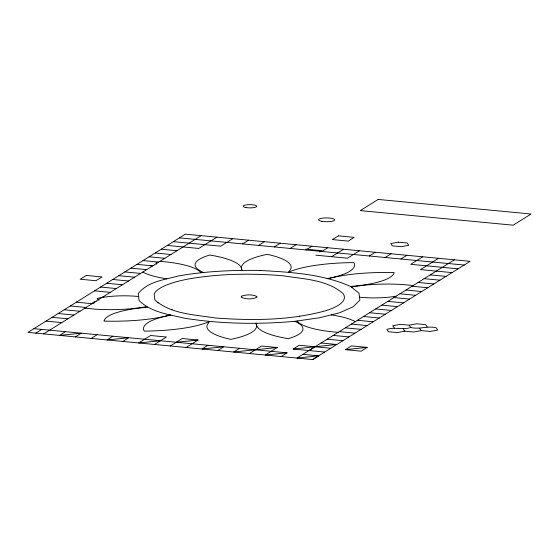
<?xml version="1.0" encoding="UTF-8"?>
<svg xmlns="http://www.w3.org/2000/svg" width="559" height="559" viewBox="0 0 559 559"><rect width="100%" height="100%" fill="white"/><g stroke="black" fill="none" stroke-linecap="round" stroke-linejoin="round"><path stroke-width="0.84" d="M256.735 323.193L256.574 324.681A71.335 17.015 0.3 0 0 288.234 338.67A65.047 15.512 0.3 0 0 302.726 330.285L302.978 328.741A65.047 15.512 0.3 0 0 294.754 321.313C257.853 324.625 220.539 323.989 183.925 318.092C168.42 314.333 151 312.264 139.093 300.574L138.213 293.636C147.814 281.394 164.584 279.786 178.594 275.922C205.579 271.22 232.998 269.962 260.347 270.472M35.818 333.143L41.785 329.419M43.686 333.891L201.135 235.653M65.48 331.676L59.513 335.4L81.314 333.192L75.346 336.916M216.962 237.163L198.773 248.448L167.302 245.443M232.796 238.672L220.756 246.184L173.367 241.656M91.173 338.426L97.14 334.701M242.655 243.906L248.622 240.181M112.967 336.211L107 339.935L128.801 337.72L122.826 341.444M258.482 245.415L264.449 241.691M274.308 246.924L280.283 243.2M290.142 248.434L296.109 244.709M154.487 344.463L166.421 337.014L150.595 335.505L138.66 342.953L160.454 340.738M305.969 249.95L311.936 246.226M319.811 251.92L321.802 250.677L305.976 249.167M170.313 345.972L182.255 338.53L198.082 340.04L186.147 347.488M321.795 251.459L327.763 247.735M331.655 256.693L343.596 249.244M207.941 345.273L201.974 348.998L223.768 346.783L217.8 350.507M359.423 250.753L347.488 258.202L315.828 255.183M369.282 255.987L375.25 252.263M239.601 348.292L233.634 352.016L277.229 347.523L271.164 351.304M385.116 257.496L391.083 253.772M249.461 353.526L261.493 346.021L277.32 347.53M400.943 259.006L406.91 255.281M271.255 351.311L265.287 355.035L287.088 352.827L281.121 356.544M422.737 256.798L410.711 264.302L458.094 268.83M324.716 352.051L293.147 349.04L299.212 345.259L330.774 348.271M438.57 258.307L420.473 269.599L452.035 272.61M308.882 350.542L314.948 346.762M454.397 259.816L296.948 358.06L318.742 355.845L312.774 359.57L27.95 332.388L185.399 234.151L470.133 261.319L312.684 359.556M345.413 349.668L351.471 345.881L367.207 347.384L361.142 351.171L345.413 349.668L367.207 347.384M170.16 314.934L166.023 316.017A75.765 18.07 0.3 0 1 103.988 321.09A65.696 15.673 0.3 0 1 116.761 312.551L120.856 311.377A65.696 15.673 0.3 0 1 147.457 307.254M327.916 278.773L332.06 277.69A75.765 18.07 0.3 0 1 387.897 272.499L394.095 272.617A65.696 15.673 0.3 0 1 381.322 281.156L377.227 282.33A65.696 15.673 0.3 0 1 350.619 286.453C322.291 273.91 290.757 272.191 260.242 270.472M103.778 296.941L97.014 298.534L98.908 300.204M96.162 301.56L92.78 302.356L94.052 303.474M327.148 278.599L331.913 277.627A73.467 17.525 0.3 0 0 351.506 270.074L353.05 268.613A73.467 17.525 0.3 0 0 353.833 262.604A78.155 18.643 0.3 0 0 321.523 264.54L315.681 265.315A78.155 18.643 0.3 0 0 288.549 272.205L289.807 270.402A71.063 16.952 0.3 0 0 267.265 254.345A74.934 17.874 0.3 0 0 242.403 270.514M170.928 315.108L166.17 316.08A73.467 17.525 0.3 0 0 146.577 323.64L145.026 325.093A73.467 17.525 0.3 0 0 144.25 331.103A78.155 18.643 0.3 0 0 176.56 329.167L182.402 328.392A78.155 18.643 0.3 0 0 209.534 321.502L208.276 323.305A71.063 16.952 0.3 0 0 208.954 330.586L210.666 332.004A71.063 16.952 0.3 0 0 230.818 339.362A74.934 17.874 0.3 0 0 246.778 334.799L249.67 333.471A74.934 17.874 0.3 0 0 256.406 324.695L255.68 323.193M403.27 328.895L404.835 331.166L413.835 332.018L421.276 330.607L430.269 331.459L437.711 330.048L436.16 327.777C427.586 325.534 419.306 329.719 410.725 327.476C402.864 330.411 394.689 326.519 386.828 329.454L388.386 331.725L397.379 332.577L404.821 331.166M394.291 328.035L392.739 325.764L400.181 324.353L409.174 325.205L416.616 323.794L425.609 324.646L427.16 326.917M172.158 309.7L171.865 309.588M294.754 321.313L319.489 317.785L339.418 312.83L353.19 306.793L359.87 300.071L358.99 293.133L350.619 286.453M158.602 262.409L156.143 262.758L156.296 264.288M150.63 265.86L153.914 265.399M293.147 349.04L336.839 344.491L321.104 342.988M176.288 342.255L198.082 340.04M157.547 302.81L158.323 302.761M159.965 261.339L163.284 261.605A59.834 14.275 0.3 0 1 200.961 272.736M338.118 332.367L328.503 331.396A59.834 14.275 0.3 0 1 297.122 320.971M179.432 237.875L464.166 265.043M161.237 249.223L176.972 250.725M430.234 274.888L445.97 276.391M155.178 253.003L170.914 254.506M424.176 278.675L439.912 280.171M149.106 256.791L164.842 258.293M418.111 282.456L433.847 283.958M143.048 260.578L158.784 262.073M412.046 286.243L427.782 287.745M136.983 264.358L152.719 265.86M405.981 290.023L421.717 291.525M130.925 268.138L146.661 269.641M399.923 293.803L415.658 295.306M124.86 271.926L140.595 273.421M393.857 297.591L409.593 299.093M118.801 275.706L134.537 277.208M387.799 301.371L403.528 302.873M112.736 279.486L128.472 280.988M381.734 305.151L397.47 306.653M106.678 283.273L122.407 284.769M375.669 308.938L391.405 310.441M100.606 287.053L116.342 288.556M369.604 312.726L385.34 314.221M94.548 290.841L110.277 292.343M363.539 316.506L379.275 318.008M357.481 320.286L373.216 321.788M351.415 324.073L367.151 325.569M76.359 302.188L92.095 303.691M345.357 327.853L361.093 329.356M70.294 305.969L86.03 307.471M339.285 331.641L355.021 333.143M64.229 309.756L79.965 311.258M333.227 335.421L348.963 336.923M58.164 313.536L73.9 315.038M327.162 339.201L342.898 340.704M52.106 317.323L67.842 318.819M46.041 321.104L61.776 322.606M33.917 328.664L287.088 352.827M302.915 354.336L318.742 355.845M413.227 285.502L402.927 284.573A58.045 13.849 0.3 0 0 351.422 287.088M84.856 308.205L95.156 309.134A58.045 13.849 0.3 0 0 146.661 306.618M299.268 316.212L299.694 316.373M355.251 321.677L354.79 321.383A60.603 14.457 0.3 0 0 331.187 314.878M142.825 272.03L143.293 272.324A60.603 14.457 0.3 0 0 166.896 278.829M419.725 328.336L421.276 330.607M409.174 325.205L410.725 327.476M101.99 297.514A37.844 9.028 0.3 0 1 138.576 296.501M203.329 272.401A65.047 15.512 0.3 0 1 209.849 255.037A71.335 17.015 0.3 0 1 241.348 270.514M396.086 296.2A37.844 9.028 0.3 0 1 359.507 297.206M241.446 296.207L241.181 297.192C245.897 299.317 252.549 299.68 257.035 297.018L256.895 296.515C252.249 294.251 246.26 294.453 241.446 296.207M86.268 275.44L80.21 279.227L95.945 280.723L102.004 276.943L86.268 275.44M378.191 199.43L360.289 210.603L513.148 225.186L531.05 214.02L378.191 199.43M338.391 235.856L332.416 239.58L348.25 241.09L354.217 237.365L338.391 235.856M326.414 310.531C290.338 320.593 252.312 320.719 215.222 317.959C194.805 314.605 171.271 314.326 154.913 300.036L154.158 294.097A95.365 22.751 0.3 0 1 188.732 278.934C219.792 273.589 251.501 273.148 282.861 275.755C303.278 279.102 326.812 279.381 343.17 293.671A95.365 22.751 0.3 0 1 326.414 310.531M398.246 242.152L390.804 243.57L392.355 245.841L401.355 246.694L408.797 245.282L407.245 243.011L398.246 242.152M246.128 207.585A6.813 1.628 0.3 0 0 256.742 206.411A6.813 1.628 0.3 0 0 246.973 204.783A6.813 1.628 0.3 0 0 246.128 207.585M321.949 221.35A8.015 1.915 0.3 0 0 334.61 220.05A8.015 1.915 0.3 0 0 323.347 218.059A8.015 1.915 0.3 0 0 321.949 221.35"/></g></svg>
